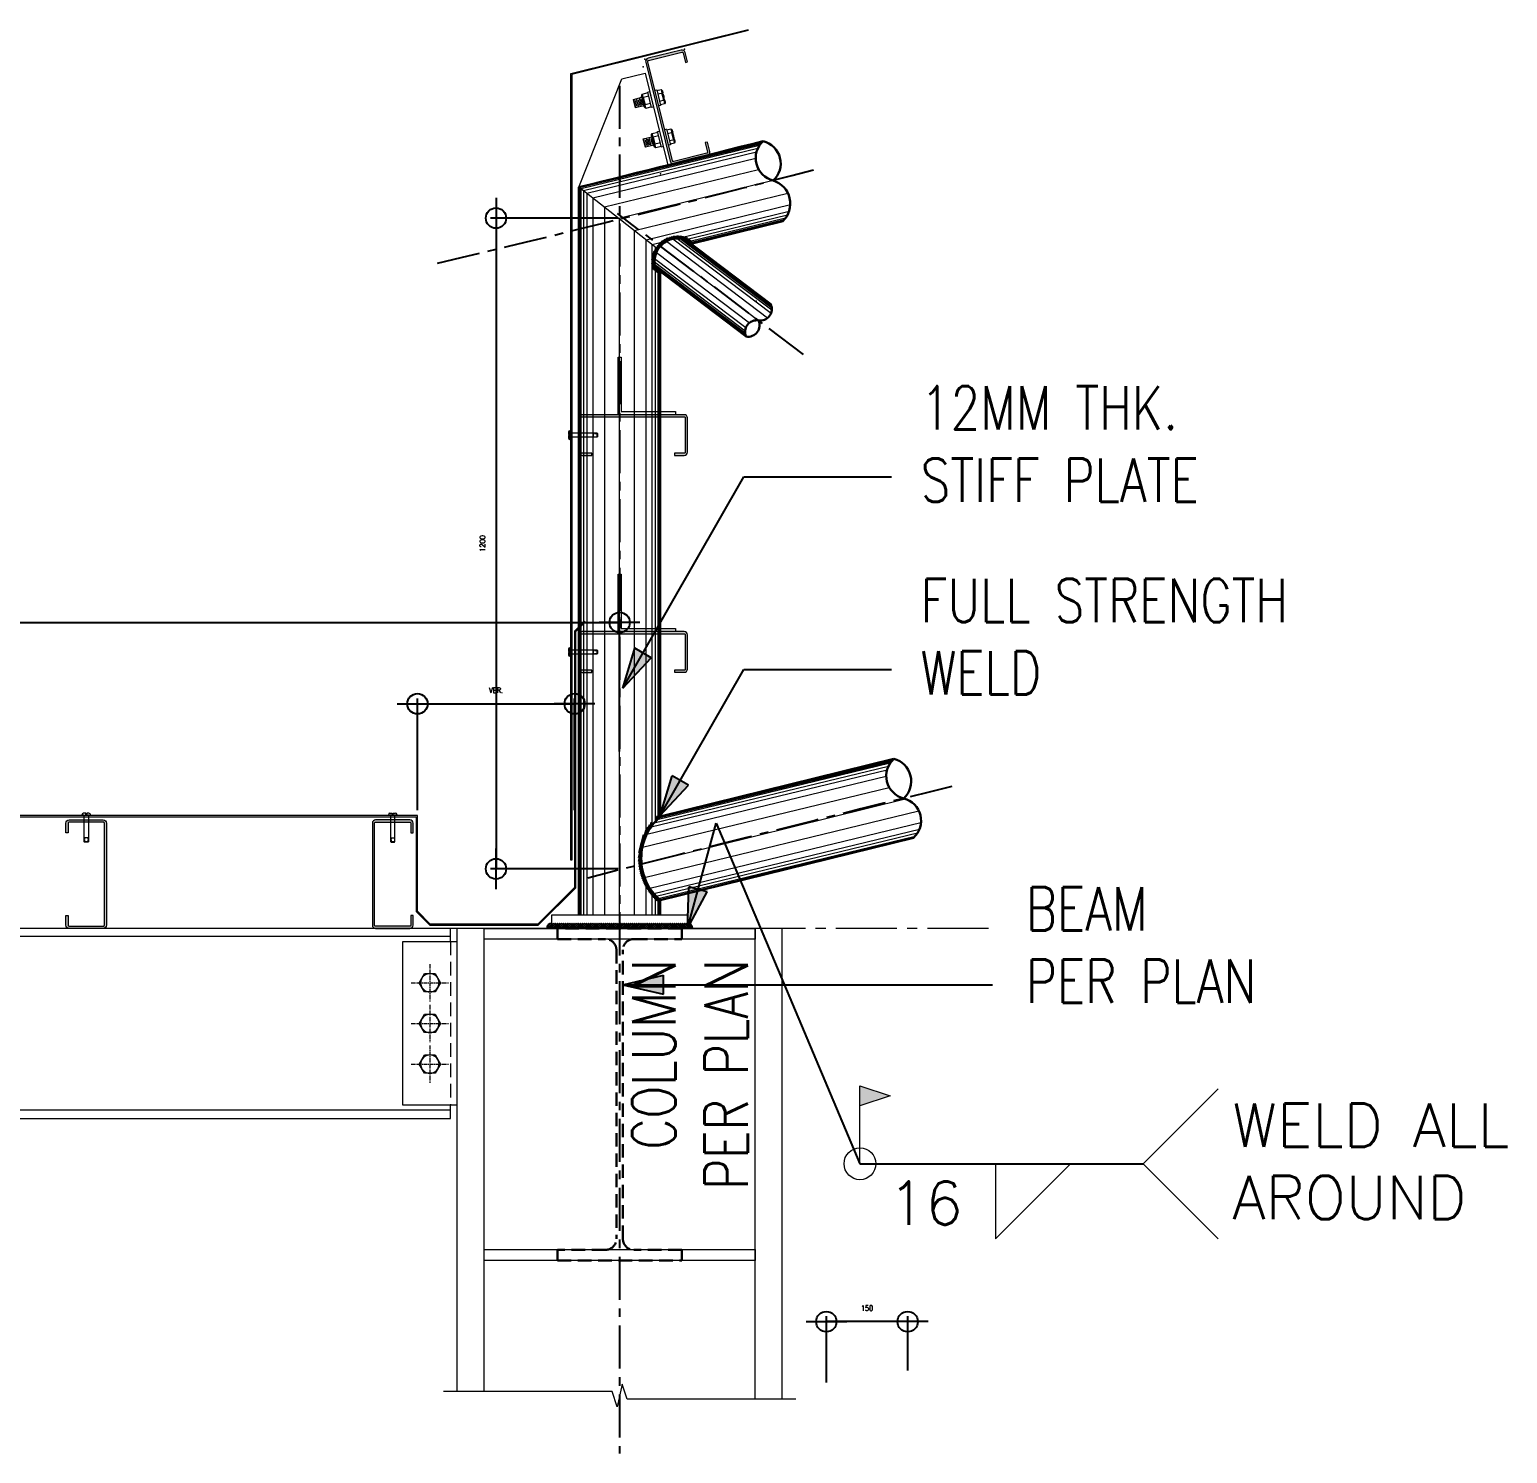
# Model space of a CAD drawing. Header units: millimetres. Extents: x 0 to 437400, y -7936 to 73710.
# Drawn here: x 36017 to 38743, y -4778 to -2152 of the extents above; entities that cross this region are included whole.
import ezdxf

# ---------------------------------------------------------------- set-up
doc = ezdxf.new("R2010")
doc.units = ezdxf.units.MM
doc.header["$LTSCALE"] = 10
doc.header["$MEASUREMENT"] = 0
for name, pattern in [('CENTER', [50.8, 31.75, -6.35, 6.35, -6.35]), ('CENTER2', [1.125, 0.75, -0.125, 0.125, -0.125]), ('HIDDEN', [0.375, 0.25, -0.125])]:
    doc.linetypes.add(name, pattern=pattern)
for name, color, linetype, lineweight in [('.1 - NUMBER 9', 9, 'Continuous', 9), ('BOLT', 33, 'Continuous', 20), ('CEE STEEL PURLINS', 46, 'Continuous', 15), ('GUTTER', 1, 'Continuous', 15), ('HATCH', 8, 'Continuous', 5), ('HATCH 000', 251, 'Continuous', 5), ('OUTLINE', 1, 'HIDDEN', 15), ('S-ANNO-DIMS', 1, 'Continuous', 5), ('S-Anno-Text', 52, 'Continuous', 15), ('S-ANNO-WELD', 1, 'Continuous', 9), ('S-BEAM', 5, 'Continuous', 30), ('S-BEAM-IDEN', 2, 'Continuous', 9), ('S-BRACE', 2, 'Continuous', 9), ('S-DETL-FAST', 40, 'Continuous', 9), ('S-DETL-LN03', 3, 'Continuous', 9), ('S_BOLTS', 252, 'Continuous', 9), ('S_GRID LINES', 252, 'Continuous', 5), ('S_STEEL PLATE', 2, 'Continuous', 15), ('S_STEEL TRUSS', 5, 'Continuous', 30)]:
    doc.layers.add(name, color=color, linetype=linetype, lineweight=lineweight)
doc.layers.add('A-ANNO_DIM', color=1, linetype='Continuous')
doc.layers.add('A-NEW', color=240, linetype='Continuous')
doc.layers.add('GUIDE 001', color=214, linetype='Continuous', lineweight=0, plot=False)
doc.styles.add('1', font='simplex.shx', dxfattribs={"width": 0.8, "height": 20})
doc.styles.add('ROMANS', font='romans.shx', dxfattribs={"width": 0.8, "height": 10})
doc.styles.add('ROMANSX', font='ROMANS.shx', dxfattribs={"height": 0.09375})
doc.dimstyles.new('DDIM 20', dxfattribs={"dimtxt": 70, "dimasz": 0.5, "dimexe": 10, "dimexo": 10, "dimgap": 20, "dimtad": 1, "dimdec": 0, "dimrnd": 1, "dimdsep": 46, "dimtxsty": 'ROMANS', "dimblk1": 'ESCADIM_ARW', "dimblk2": 'ESCADIM_ARW', "dimsah": 1, "dimcen": 5, "dimclrd": 1, "dimclre": 1, "dimclrt": 52, "dimadec": 0, "dimazin": 0, "dimtfac": 1, "dimtdec": 0, "dimtofl": 0, "dimtmove": 0, "dimatfit": 3, "dimldrblk": 'ESCADIM_ARW', "dimfxl": 1, "dimtolj": 1, "dimtzin": 0, "dimarcsym": 0})
doc.dimstyles.new('ESCA_ARW$7', dxfattribs={"dimtxt": 200, "dimasz": 1, "dimexe": 100, "dimexo": 100, "dimgap": 100, "dimtad": 1, "dimdec": 0, "dimrnd": 1, "dimdsep": 46, "dimtxsty": '1', "dimblk1": 'dim_arw', "dimblk2": 'dim_arw', "dimsah": 1, "dimcen": 50, "dimclrd": 1, "dimclre": 256, "dimclrt": 52, "dimadec": 0, "dimazin": 0, "dimtfac": 1, "dimtofl": 0, "dimtmove": 0, "dimatfit": 3, "dimldrblk": 'dim_arw', "dimfxl": 1, "dimtolj": 1, "dimtzin": 0, "dimarcsym": 0})

# ---------------------------------------------------------------- blocks, each defined once
blk = doc.blocks.new('ESCADIM_ARW')
at = {"color": 9}
blk.add_line((75, 0), (-75, 0), dxfattribs=at)
blk.add_circle((0, 0), 37.5, dxfattribs=at)
blk = doc.blocks.new('*D118')
at = {"layer": 'A-ANNO_DIM', "color": 1, "lineweight": -2, "transparency": 16777216}
for p, q in [((37486.6, -4647.3), (37486.6, -4524.9)), ((37636.1, -4534.9), (37487.1, -4534.9)), ((37636.6, -4624.9), (37636.6, -4524.9))]:
    blk.add_line(p, q, dxfattribs=at)
at = {"layer": 'Defpoints', "color": 0, "transparency": 16777216}
for p in [(37486.6, -4534.9), (37486.6, -4657.3), (37636.6, -4634.9)]:
    blk.add_point(p, dxfattribs=at)
at = {"layer": 'A-ANNO_DIM', "color": 1, "lineweight": -2, "transparency": 16777216, "xscale": 0.5, "yscale": 0.5, "zscale": 0.5, "rotation": 180}
blk.add_blockref('ESCADIM_ARW', (37486.6, -4534.9), dxfattribs=at)
at = {"layer": 'A-ANNO_DIM', "color": 1, "lineweight": -2, "transparency": 16777216, "xscale": 0.5, "yscale": 0.5, "zscale": 0.5}
blk.add_blockref('ESCADIM_ARW', (37636.6, -4534.9), dxfattribs=at)
at = {"layer": 'A-ANNO_DIM', "color": 52, "transparency": 16777216, "insert": (37561.6, -4509.9), "char_height": 10, "attachment_point": 5, "style": 'ROMANS'}
blk.add_mtext('\\A1;150', dxfattribs=at)
blk = doc.blocks.new('dim_arw')
h = blk.add_hatch(color=256)
h.paths.add_polyline_path([(-125.6, 29.5), (0, 0), (-125.6, -29.5, -0.115681), (-132.5, 0, -0.115681)])
h.paths.add_polyline_path([(-249, 58.4), (-125.6, 29.5, 0.115681), (-132.5, 0, 0.115681), (-125.6, -29.5), (-249, -58.4)])
for p, q in [((0, 0), (-249, 58.4)), ((-249, 58.4), (-249, -58.4)), ((0, 0), (-249, -58.4))]:
    blk.add_line(p, q)
blk = doc.blocks.new('*U10')
at = {"layer": 'S-ANNO-WELD'}
blk.add_lwpolyline([(0, 0), (0, -0.1622), (0.1622, 0)], dxfattribs=at)
blk = doc.blocks.new('EXT', base_point=(6.5784, 3.6597))
for p, q in [((6.5734, 3.6697), (6.5834, 3.6697)), ((6.5734, 3.6697), (6.5734, 3.6597)), ((6.5834, 3.6697), (6.5734, 3.6697)), ((6.5734, 3.6663), (6.5834, 3.6663)), ((6.5734, 3.663), (6.5834, 3.663)), ((6.575, 3.668), (6.5818, 3.668)), ((6.575, 3.6647), (6.5818, 3.6647)), ((6.5834, 3.6597), (6.5834, 3.6697)), ((6.5734, 3.6597), (6.5834, 3.6597)), ((6.575, 3.6613), (6.5818, 3.6613))]:
    blk.add_line(p, q)
blk = doc.blocks.new('BOLT', base_point=(6.579, 3.6798))
for p, q in [((6.571, 3.6847), (6.571, 3.6798)), ((6.575, 3.6847), (6.571, 3.6847)), ((6.575, 3.6858), (6.573, 3.6858)), ((6.575, 3.6798), (6.575, 3.6858)), ((6.575, 3.6858), (6.583, 3.6858)), ((6.575, 3.6847), (6.583, 3.6847)), ((6.585, 3.6858), (6.583, 3.6858)), ((6.583, 3.6798), (6.583, 3.6858)), ((6.587, 3.6847), (6.583, 3.6847)), ((6.587, 3.6798), (6.587, 3.6847))]:
    blk.add_line(p, q)
for centre, radius, start, end in [((6.573, 3.6833), 0.00241, 33.9696, 146.0304), ((6.579, 3.6777), 0.00805, 60.2058, 119.7942), ((6.585, 3.6833), 0.00241, 33.9696, 146.0304)]:
    blk.add_arc(centre, radius, start, end)
blk = doc.blocks.new('NUT20')
for p, q in [((0.0185, 0.0045), (-0.0185, 0.0045)), ((-0.0185, 0.0045), (-0.0185, 0)), ((-0.0185, 0), (0.0185, 0)), ((0.0185, 0), (0.0185, 0.0045))]:
    blk.add_line(p, q)
for name, p, xscale, yscale, zscale in [('EXT', (0, 0.0205), 2, 2, 2), ('BOLT', (0, 0.0045), 2.125, 2.666666666666667, 2.125)]:
    blk.add_blockref(name, p, dxfattribs=dict(xscale=xscale, yscale=yscale, zscale=zscale))
blk = doc.blocks.new('*D119')
at = {"layer": 'A-ANNO_DIM', "color": 1, "lineweight": -2, "transparency": 16777216}
for p, q in [((37102.6, -2500.1), (36867.4, -2500.1)), ((36877.4, -2500.6), (36877.4, -3699.6)), ((37102.6, -3700.1), (36867.4, -3700.1))]:
    blk.add_line(p, q, dxfattribs=at)
at = {"layer": 'Defpoints', "color": 0, "transparency": 16777216}
for p in [(37112.6, -2500.1), (36877.4, -3700.1), (37112.6, -3700.1)]:
    blk.add_point(p, dxfattribs=at)
at = {"layer": 'A-ANNO_DIM', "color": 1, "lineweight": -2, "transparency": 16777216, "xscale": 0.5, "yscale": 0.5, "zscale": 0.5}
for p, rotation in [((36877.4, -2500.1), 90), ((36877.4, -3700.1), 270)]:
    blk.add_blockref('ESCADIM_ARW', p, dxfattribs=dict(at, rotation=rotation))
at = {"layer": 'A-ANNO_DIM', "color": 52, "transparency": 16777216, "insert": (36852.4, -3100.1), "char_height": 10, "attachment_point": 5, "rotation": 90, "style": 'ROMANS'}
blk.add_mtext('\\A1;1200', dxfattribs=at)
blk = doc.blocks.new('HBOLTP')
at = {"color": 0, "linetype": 'ByBlock'}
blk.add_lwpolyline([(-0.25, 0.433), (-0.5, 0), (-0.25, -0.433), (0.25, -0.433), (0.5, 0), (0.25, 0.433)], close=True, dxfattribs=at)
blk.add_circle((0, 0), 0.433, dxfattribs=at)
blk = doc.blocks.new('*D120')
at = {"layer": 'A-ANNO_DIM', "color": 1, "lineweight": -2, "transparency": 16777216}
for p, q in [((36732.4, -3591.8), (36732.4, -3385.7)), ((36732.9, -3395.7), (37021.9, -3395.7)), ((37022.4, -3591.8), (37022.4, -3385.7))]:
    blk.add_line(p, q, dxfattribs=at)
at = {"layer": 'Defpoints', "color": 0, "transparency": 16777216}
for p in [(37022.4, -3395.7), (36732.4, -3601.8), (37022.4, -3601.8)]:
    blk.add_point(p, dxfattribs=at)
at = {"layer": 'A-ANNO_DIM', "color": 1, "lineweight": -2, "transparency": 16777216, "xscale": 0.5, "yscale": 0.5, "zscale": 0.5, "rotation": 180}
blk.add_blockref('ESCADIM_ARW', (36732.4, -3395.7), dxfattribs=at)
at = {"layer": 'A-ANNO_DIM', "color": 1, "lineweight": -2, "transparency": 16777216, "xscale": 0.5, "yscale": 0.5, "zscale": 0.5}
blk.add_blockref('ESCADIM_ARW', (37022.4, -3395.7), dxfattribs=at)
at = {"layer": 'A-ANNO_DIM', "color": 52, "transparency": 16777216, "insert": (36877.4, -3370.7), "char_height": 10, "attachment_point": 5, "style": 'ROMANS'}
blk.add_mtext('\\A1;VER.', dxfattribs=at)
blk = doc.blocks.new('*D121')
at = {"layer": 'A-ANNO_DIM', "color": 1, "lineweight": -2, "transparency": 16777216}
for p, q in [((33505.4, -3491.4), (33505.4, -3235.7)), ((37105.4, -3483.4), (37105.4, -3235.7)), ((33505.9, -3245.7), (37104.9, -3245.7))]:
    blk.add_line(p, q, dxfattribs=at)
at = {"layer": 'Defpoints', "color": 0, "transparency": 16777216}
for p in [(37105.4, -3245.7), (33505.4, -3501.4), (37105.4, -3493.4)]:
    blk.add_point(p, dxfattribs=at)
at = {"layer": 'A-ANNO_DIM', "color": 1, "lineweight": -2, "transparency": 16777216, "xscale": 0.5, "yscale": 0.5, "zscale": 0.5, "rotation": 180}
blk.add_blockref('ESCADIM_ARW', (33505.4, -3245.7), dxfattribs=at)
at = {"layer": 'A-ANNO_DIM', "color": 1, "lineweight": -2, "transparency": 16777216, "xscale": 0.5, "yscale": 0.5, "zscale": 0.5}
blk.add_blockref('ESCADIM_ARW', (37105.4, -3245.7), dxfattribs=at)
at = {"layer": 'A-ANNO_DIM', "color": 52, "transparency": 16777216, "insert": (35305.4, -3220.7), "char_height": 10, "attachment_point": 5, "style": 'ROMANS'}
blk.add_mtext('\\A1;3600', dxfattribs=at)

msp = doc.modelspace()

# ---------------------------------------------------------------- hatches: boundary and pattern name
at = {"layer": 'HATCH'}
h = msp.add_hatch(dxfattribs=at)
h.set_pattern_fill('ANSI37', color=256, scale=15, angle=30, style=0)
h.set_pattern_definition([(75, (26743.0086, -4755.6506), (-1.81111092, 0.4852857), []), (165, (26743.0086, -4755.6506), (-0.4852857, -1.81111092), [])])
h.paths.add_polyline_path([(37243.14865, -2545.74857), (37242.80812, -2545.49047), (37236.5388, -2547.01262), (37236.88339, -2547.2738)])
h.paths.add_polyline_path([(37242.80812, -2545.49047), (37241.15645, -2544.23862), (37234.88707, -2545.76072), (37236.5388, -2547.01262)])
h.paths.add_polyline_path([(37241.15645, -2544.23862), (37238.76775, -2542.42814), (37232.49828, -2543.95017), (37234.88707, -2545.76072)])
h.paths.add_polyline_path([(37233.94255, -2538.77095), (37227.67292, -2540.29286), (37232.49828, -2543.95017), (37238.76775, -2542.42814)])
h.paths.add_polyline_path([(37229.73828, -2535.58438, 0.0183085982), (37226.39574, -2534.45684), (37213.93515, -2537.48066, -0.0792988445), (37227.30914, -2540.01714), (37227.67292, -2540.29286), (37233.94255, -2538.77095)])
h.paths.add_polyline_path([(37226.39574, -2534.45684, 0.2696646654), (37179.31077, -2545.88299), (37191.77136, -2542.85917, -0.1344174796), (37213.93515, -2537.48066)])
h.paths.add_polyline_path([(37191.77136, -2542.85917), (37179.31077, -2545.88299, 0.0200288053), (37176.63598, -2548.6643), (37180.63406, -2551.69459, -0.0828646386)])
h.paths.add_polyline_path([(37180.63406, -2551.69459), (37176.63598, -2548.6643, 0.0384014952), (37172.16885, -2554.55202), (37176.11973, -2557.65638, -0.0433727957)])
h.paths.add_polyline_path([(37172.16885, -2554.55202, 0.0059489985), (37171.55942, -2555.52321), (37171.55942, -2567.44252, -0.062748065), (37176.11973, -2557.65638)])
h.paths.add_polyline_path([(37171.55942, -2555.52321, 0.0836053827), (37165.599, -2570.37388), (37165.599, -2590.92019, 0.0179979492), (37166.45978, -2594.27944), (37171.55942, -2598.14464), (37171.55942, -2591.87075), (37170.83033, -2591.31815, -0.1410329061), (37171.55942, -2567.44252)])
h.paths.add_polyline_path([(37165.599, -2570.37388, 0.1078414908), (37165.599, -2590.92019)])
h.paths.add_polyline_path([(37176.24888, -2595.42505), (37171.55942, -2591.87075), (37171.55942, -2598.14464), (37176.24888, -2601.69894)])
h.paths.add_polyline_path([(37178.57061, -2597.18477), (37176.24888, -2595.42505), (37176.24888, -2601.69894), (37178.57061, -2603.45866)])
h.paths.add_polyline_path([(37180.17602, -2598.40158), (37178.57061, -2597.18477), (37178.57061, -2603.45866), (37180.17602, -2604.67546)])
h.paths.add_polyline_path([(37180.40458, -2598.57481), (37180.17602, -2598.40158), (37180.17602, -2604.67546), (37180.40458, -2604.8487)])
h = msp.add_hatch(dxfattribs=at)
h.set_pattern_fill('ANSI37', color=256, scale=15, angle=30, style=0)
h.set_pattern_definition([(75, (-7078.5954, -8277.911), (-1.811110924, 0.48528571), []), (165, (-7078.5954, -8277.911), (-0.48528571, -1.811110924), [])])
h.paths.add_polyline_path([(37180.40458, -3598.37988), (37180.17602, -3598.43629), (37180.17602, -3603.7298, -0.0007406366), (37180.40458, -3603.52991)])
h.paths.add_polyline_path([(37180.17602, -3598.43629), (37178.57061, -3598.83252), (37178.57061, -3605.1682, -0.0052579036), (37180.17602, -3603.7298)])
h.paths.add_polyline_path([(37178.57061, -3598.83252), (37178.04588, -3598.96202, 0.0055436959), (37176.24888, -3600.52797), (37176.24888, -3607.36024, -0.0077888686), (37178.57061, -3605.1682)])
h.paths.add_polyline_path([(37176.24888, -3600.52797, 0.0150205437), (37171.55942, -3604.96661), (37171.55942, -3612.23992, -0.0165122476), (37176.24888, -3607.36024)])
h.paths.add_polyline_path([(37165.599, -3619.5117), (37165.599, -3611.47105, 0.0452103452), (37154.47967, -3627.36772), (37154.47967, -3638.31887, -0.0534443022)])
h.paths.add_polyline_path([(37154.47967, -3638.31887), (37154.47967, -3627.36772, 0.1593971242), (37140.94688, -3692.82169, -0.0000202828), (37145.83984, -3691.57015, -0.1339491557)])
h.paths.add_polyline_path([(37145.83984, -3691.57015, 0.0000202828), (37140.94688, -3692.82169, 0.1022946387), (37154.47967, -3734.19306), (37154.47967, -3723.24191, -0.0805962586)])
h.paths.add_polyline_path([(37154.47967, -3723.24191), (37154.47967, -3734.19306, 0.0452103452), (37165.599, -3750.08973), (37165.599, -3742.04908, -0.0534443022)])
h.paths.add_polyline_path([(37165.599, -3742.04908), (37165.599, -3750.08973, 0.0205270776), (37171.55942, -3756.59417), (37171.55942, -3749.32086, -0.022946302)])
h.paths.add_polyline_path([(37176.24888, -3754.20054, -0.0165122476), (37171.55942, -3749.32086), (37171.55942, -3756.59417, 0.0150205437), (37176.24888, -3761.03281)])
h.paths.add_polyline_path([(37178.57061, -3756.39258, -0.0077888686), (37176.24888, -3754.20054), (37176.24888, -3761.03281, 0.0071427517), (37178.57061, -3763.04299)])
h.paths.add_polyline_path([(37180.17602, -3757.83098, -0.0052579036), (37178.57061, -3756.39258), (37178.57061, -3763.04299, 0.0016536377), (37179.11625, -3763.49887), (37180.17602, -3763.23731)])
h.paths.add_polyline_path([(37180.40458, -3758.03087, -0.0007406366), (37180.17602, -3757.83098), (37180.17602, -3763.23731), (37180.40458, -3763.1809)])
h = msp.add_hatch(dxfattribs=at)
h.set_pattern_fill('ANSI37', color=256, scale=20, style=0)
h.set_pattern_definition([(45, (-7084.5954, -8277.911), (-1.76776695, 1.76776695), []), (135, (-7084.5954, -8277.911), (-1.76776695, -1.76776695), [])])
h.paths.add_polyline_path([(37230.40458, -3799.911), (37105.40458, -3799.911), (37105.40458, -3809.911), (37230.40458, -3809.911)])
h.paths.add_polyline_path([(37230.40458, -3799.911), (37230.40458, -3809.911), (37240.40458, -3809.911, 0.4142135624)])
edge = h.paths.add_edge_path()
edge.add_arc((36980.40458, -3809.911), 10, 90, 180)
edge.add_line((36970.40458, -3809.911), (37105.40458, -3809.911))
edge.add_line((37105.40458, -3809.911), (37105.40458, -3799.911))
edge.add_line((37105.40458, -3799.911), (36980.40458, -3799.911))
at = {"layer": 'HATCH 000'}
h = msp.add_hatch(color=33, dxfattribs=at)
edge = h.paths.add_edge_path()
edge.add_line((37230.61074, -2212.16765), (37226.2775, -2194.69841))
edge.add_arc((37220.45004, -2196.14391), 6.00407, 13.93100725, 103.93100725)
edge.add_line((37219.00454, -2190.31645), (37157.86065, -2205.47889))
edge.add_arc((37159.30615, -2211.30635), 6.00407, 103.93100725, 193.93100725)
edge.add_line((37153.47868, -2212.75185), (37198.77098, -2395.34575))
edge.add_arc((37204.59845, -2393.90025), 6.00407, 193.93100725, 283.93100725)
edge.add_line((37206.04395, -2399.72771), (37267.21219, -2384.55922))
edge.add_arc((37265.76669, -2378.73176), 6.00407, 283.93100725, 373.93100725)
edge.add_line((37271.59416, -2377.28626), (37267.26092, -2359.81702))
edge.add_line((37267.26092, -2359.81702), (37263.37595, -2360.78069))
edge.add_line((37263.37595, -2360.78069), (37267.70918, -2378.24992))
edge.add_arc((37265.76669, -2378.73176), 2.00136, -76.06899275, 13.93100725, ccw=False)
edge.add_line((37266.24853, -2380.67424), (37205.08028, -2395.84273))
edge.add_arc((37204.59845, -2393.90025), 2.00136, 193.93100725, 283.93100725, ccw=False)
edge.add_line((37202.65596, -2394.38208), (37157.36366, -2211.78819))
edge.add_arc((37159.30615, -2211.30635), 2.00136, 103.93100725, 193.93100725, ccw=False)
edge.add_line((37158.82431, -2209.36387), (37219.96821, -2194.20142))
edge.add_arc((37220.45004, -2196.14391), 2.00136, 13.93100725, 103.93100725, ccw=False)
edge.add_line((37222.39253, -2195.66208), (37226.72576, -2213.13132))
edge.add_line((37226.72576, -2213.13132), (37230.61074, -2212.16765))
h = msp.add_hatch(color=33, dxfattribs=at)
edge = h.paths.add_edge_path()
edge.add_line((37206.5378, -2937.61619), (37224.53645, -2937.61501))
edge.add_arc((37224.53605, -2931.61094), 6.00407, 270.00375474, 360.00375474)
edge.add_line((37230.54012, -2931.61055), (37230.54013, -2868.61471))
edge.add_arc((37224.53606, -2868.61511), 6.00407, 0.00375474, 90.00375473)
edge.add_line((37224.53567, -2862.61104), (37036.40826, -2862.62337))
edge.add_arc((37036.40865, -2868.62744), 6.00407, 90.00375474, 180.00375474)
edge.add_line((37030.40458, -2868.62783), (37030.40458, -2931.64876))
edge.add_arc((37036.40865, -2931.64836), 6.00407, 180.00375474, 270.00375473)
edge.add_line((37036.40904, -2937.65243), (37054.40769, -2937.65125))
edge.add_line((37054.40769, -2937.65125), (37054.40743, -2933.64854))
edge.add_line((37054.40743, -2933.64854), (37036.40878, -2933.64972))
edge.add_arc((37036.40865, -2931.64836), 2.00136, 180.00375474, 270.00375474, ccw=False)
edge.add_line((37034.4073, -2931.64849), (37034.4073, -2868.62757))
edge.add_arc((37036.40865, -2868.62744), 2.00136, 90.00375474, 180.00375474, ccw=False)
edge.add_line((37036.40852, -2866.62608), (37224.53593, -2866.61375))
edge.add_arc((37224.53606, -2868.61511), 2.00136, 0.00375474, 90.00375474, ccw=False)
edge.add_line((37226.53741, -2868.61498), (37226.53741, -2931.61081))
edge.add_arc((37224.53605, -2931.61094), 2.00136, -89.99624526, 0.00375474, ccw=False)
edge.add_line((37224.53618, -2933.6123), (37206.53754, -2933.61348))
edge.add_line((37206.53754, -2933.61348), (37206.5378, -2937.61619))
h = msp.add_hatch(color=33, dxfattribs=at)
edge = h.paths.add_edge_path()
edge.add_line((37206.5378, -3337.61619), (37224.53645, -3337.61501))
edge.add_arc((37224.53605, -3331.61094), 6.00407, 270.00375474, 360.00375474)
edge.add_line((37230.54012, -3331.61055), (37230.54013, -3268.61471))
edge.add_arc((37224.53606, -3268.61511), 6.00407, 0.00375474, 90.00375473)
edge.add_line((37224.53567, -3262.61104), (37036.40826, -3262.62337))
edge.add_arc((37036.40865, -3268.62744), 6.00407, 90.00375474, 180.00375474)
edge.add_line((37030.40458, -3268.62783), (37030.40458, -3331.64876))
edge.add_arc((37036.40865, -3331.64836), 6.00407, 180.00375474, 270.00375473)
edge.add_line((37036.40904, -3337.65243), (37054.40769, -3337.65125))
edge.add_line((37054.40769, -3337.65125), (37054.40743, -3333.64854))
edge.add_line((37054.40743, -3333.64854), (37036.40878, -3333.64972))
edge.add_arc((37036.40865, -3331.64836), 2.00136, 180.00375474, 270.00375474, ccw=False)
edge.add_line((37034.4073, -3331.64849), (37034.4073, -3268.62757))
edge.add_arc((37036.40865, -3268.62744), 2.00136, 90.00375474, 180.00375474, ccw=False)
edge.add_line((37036.40852, -3266.62608), (37224.53593, -3266.61375))
edge.add_arc((37224.53606, -3268.61511), 2.00136, 0.00375474, 90.00375474, ccw=False)
edge.add_line((37226.53741, -3268.61498), (37226.53741, -3331.61081))
edge.add_arc((37224.53605, -3331.61094), 2.00136, -89.99624526, 0.00375474, ccw=False)
edge.add_line((37224.53618, -3333.6123), (37206.53754, -3333.61348))
edge.add_line((37206.53754, -3333.61348), (37206.5378, -3337.61619))
h = msp.add_hatch(color=33, dxfattribs=at)
edge = h.paths.add_edge_path()
edge.add_line((36084.12006, -3633.77778), (36084.12124, -3615.77913))
edge.add_arc((36090.12531, -3615.77953), 6.00407, 89.99624526, 179.99624526, ccw=False)
edge.add_line((36090.1257, -3609.77546), (36153.12153, -3609.77546))
edge.add_arc((36153.12114, -3615.77952), 6.00407, -0.00375473, 89.99624526, ccw=False)
edge.add_line((36159.12521, -3615.77992), (36159.11288, -3803.90732))
edge.add_arc((36153.10881, -3803.90693), 6.00407, 269.99624526, 359.99624526, ccw=False)
edge.add_line((36153.10842, -3809.911), (36090.08749, -3809.911))
edge.add_arc((36090.08788, -3803.90693), 6.00407, 179.99624527, 269.99624526, ccw=False)
edge.add_line((36084.08382, -3803.90654), (36084.085, -3785.90789))
edge.add_line((36084.085, -3785.90789), (36088.08771, -3785.90815))
edge.add_line((36088.08771, -3785.90815), (36088.08653, -3803.9068))
edge.add_arc((36090.08788, -3803.90693), 2.00136, 179.99624526, 269.99624526)
edge.add_line((36090.08775, -3805.90829), (36153.10868, -3805.90829))
edge.add_arc((36153.10881, -3803.90693), 2.00136, 269.99624526, 359.99624526)
edge.add_line((36155.11017, -3803.90706), (36155.12249, -3615.77965))
edge.add_arc((36153.12114, -3615.77952), 2.00136, 359.99624526, 449.99624526)
edge.add_line((36153.12127, -3613.77817), (36090.12544, -3613.77817))
edge.add_arc((36090.12531, -3615.77953), 2.00136, 89.99624526, 179.99624526)
edge.add_line((36088.12395, -3615.7794), (36088.12277, -3633.77804))
edge.add_line((36088.12277, -3633.77804), (36084.12006, -3633.77778))
h = msp.add_hatch(color=33, dxfattribs=at)
edge = h.paths.add_edge_path()
edge.add_line((36724.40458, -3633.77778), (36724.40341, -3615.77913))
edge.add_arc((36718.39934, -3615.77953), 6.00407, 0.00375474, 90.00375474)
edge.add_line((36718.39895, -3609.77546), (36655.40311, -3609.77546))
edge.add_arc((36655.40351, -3615.77952), 6.00407, 90.00375474, 180.00375473)
edge.add_line((36649.39944, -3615.77992), (36649.41177, -3803.90732))
edge.add_arc((36655.41583, -3803.90693), 6.00407, 180.00375474, 270.00375474)
edge.add_line((36655.41623, -3809.911), (36718.43715, -3809.911))
edge.add_arc((36718.43676, -3803.90693), 6.00407, 270.00375474, 360.00375473)
edge.add_line((36724.44083, -3803.90654), (36724.43965, -3785.90789))
edge.add_line((36724.43965, -3785.90789), (36720.43694, -3785.90815))
edge.add_line((36720.43694, -3785.90815), (36720.43812, -3803.9068))
edge.add_arc((36718.43676, -3803.90693), 2.00136, -89.99624526, 0.00375474, ccw=False)
edge.add_line((36718.43689, -3805.90829), (36655.41597, -3805.90829))
edge.add_arc((36655.41583, -3803.90693), 2.00136, 180.00375474, 270.00375474, ccw=False)
edge.add_line((36653.41448, -3803.90706), (36653.40215, -3615.77965))
edge.add_arc((36655.40351, -3615.77952), 2.00136, 90.00375474, 180.00375474, ccw=False)
edge.add_line((36655.40337, -3613.77817), (36718.39921, -3613.77817))
edge.add_arc((36718.39934, -3615.77953), 2.00136, 0.00375474, 90.00375474, ccw=False)
edge.add_line((36720.40069, -3615.7794), (36720.40187, -3633.77804))
edge.add_line((36720.40187, -3633.77804), (36724.40458, -3633.77778))

# ---------------------------------------------------------------- linework, layer by layer
at = {"layer": '.1 - NUMBER 9', "color": 1}
msp.add_lwpolyline([(37430.40458, -4677.85905), (37119.30164, -4677.85905), (37110.14562, -4650.06494), (37100.66355, -4691.75611), (37091.50753, -4663.96199), (36780.40458, -4663.96199)], dxfattribs=at)
at = {"layer": 'A-NEW', "color": 253, "linetype": 'CENTER', "ltscale": 0.25}
msp.add_line((37105.40458, -2256.11253), (37105.40458, -4777.85905), dxfattribs=at)
msp.add_lwpolyline([(37444.66097, -2751.80991), (37101.35623, -2491.60713)], dxfattribs=at)
for centre, radius, start, end in [((29254.30229, 29175.26468), 32635.62755, 283.313513461, 284.573827165), ((52569.46765, -64001.34402), 62250.75999, 103.8022411527, 104.4395250789)]:
    msp.add_arc(centre, radius, start, end, dxfattribs=at)
at = {"layer": 'BOLT', "color": 253}
for p, q in [((37010.89037, -2895.04213), (37010.89037, -2899.29013)), ((37010.89037, -2899.29013), (37013.46637, -2899.29013)), ((37013.46637, -2900.98645), (37010.89037, -2900.98645)), ((37010.89037, -2900.98645), (37010.89037, -2905.23445)), ((37013.46637, -2899.29013), (37013.46637, -2900.98645)), ((37014.37837, -2892.24229), (37013.69037, -2892.24229)), ((37014.37837, -2908.03429), (37013.69037, -2908.03429)), ((37014.37837, -2908.03429), (37014.37837, -2892.24229)), ((37015.13037, -2896.13829), (37063.37837, -2896.13829)), ((37063.37837, -2904.13829), (37015.13037, -2904.13829)), ((37056.37837, -2896.13829), (37056.37837, -2904.13829)), ((37063.37837, -2896.13829), (37064.37837, -2897.13829)), ((37063.37837, -2896.13829), (37063.37837, -2904.13829)), ((37064.37837, -2903.13829), (37063.37837, -2904.13829)), ((37064.37837, -2897.13829), (37064.37837, -2903.13829)), ((37010.91658, -3295.04213), (37010.91658, -3299.29013)), ((37014.40458, -3292.24229), (37013.71658, -3292.24229)), ((37014.40458, -3308.03429), (37014.40458, -3292.24229)), ((37015.15658, -3296.13829), (37063.40458, -3296.13829)), ((37056.40458, -3296.13829), (37056.40458, -3304.13829)), ((37063.40458, -3296.13829), (37064.40458, -3297.13829)), ((37063.40458, -3296.13829), (37063.40458, -3304.13829)), ((37064.40458, -3297.13829), (37064.40458, -3303.13829)), ((37010.91658, -3299.29013), (37013.49258, -3299.29013)), ((37013.49258, -3300.98645), (37010.91658, -3300.98645)), ((37010.91658, -3300.98645), (37010.91658, -3305.23445)), ((37013.49258, -3299.29013), (37013.49258, -3300.98645)), ((37014.40458, -3308.03429), (37013.71658, -3308.03429)), ((37063.40458, -3304.13829), (37015.15658, -3304.13829)), ((37064.40458, -3303.13829), (37063.40458, -3304.13829)), ((36120.78485, -3597.44246), (36116.53685, -3597.44246)), ((36120.78485, -3600.01846), (36120.78485, -3597.44246)), ((36122.48117, -3597.44246), (36122.48117, -3600.01846)), ((36126.72917, -3597.44246), (36122.48117, -3597.44246)), ((36681.79547, -3597.28746), (36686.04347, -3597.28746)), ((36686.04347, -3597.28746), (36686.04347, -3599.86346)), ((36687.73979, -3599.86346), (36687.73979, -3597.28746)), ((36687.73979, -3597.28746), (36691.98779, -3597.28746)), ((36113.73701, -3600.93046), (36113.73701, -3600.24246)), ((36113.73701, -3600.93046), (36129.52901, -3600.93046)), ((36117.63301, -3649.93046), (36117.63301, -3601.68246)), ((36122.48117, -3600.01846), (36120.78485, -3600.01846)), ((36125.63301, -3601.68246), (36125.63301, -3649.93046)), ((36129.52901, -3600.93046), (36129.52901, -3600.24246)), ((36678.99563, -3600.77546), (36678.99563, -3600.08746)), ((36694.78763, -3600.77546), (36678.99563, -3600.77546)), ((36682.89163, -3601.52746), (36682.89163, -3649.77546)), ((36686.04347, -3599.86346), (36687.73979, -3599.86346)), ((36690.89163, -3649.77546), (36690.89163, -3601.52746)), ((36694.78763, -3600.77546), (36694.78763, -3600.08746)), ((36125.63301, -3642.93046), (36117.63301, -3642.93046)), ((36125.63301, -3649.93046), (36117.63301, -3649.93046)), ((36118.63301, -3650.93046), (36117.63301, -3649.93046)), ((36124.63301, -3650.93046), (36118.63301, -3650.93046)), ((36125.63301, -3649.93046), (36124.63301, -3650.93046)), ((36682.89163, -3642.77546), (36690.89163, -3642.77546)), ((36682.89163, -3649.77546), (36683.89163, -3650.77546)), ((36682.89163, -3649.77546), (36690.89163, -3649.77546)), ((36683.89163, -3650.77546), (36689.89163, -3650.77546)), ((36689.89163, -3650.77546), (36690.89163, -3649.77546))]:
    msp.add_line(p, q, dxfattribs=at)
at = {"layer": 'BOLT', "color": 253, "linetype": 'HIDDEN'}
for p, q in [((37056.37837, -2897.13829), (37063.37837, -2897.13829)), ((37056.37837, -2903.13829), (37063.37837, -2903.13829)), ((37056.40458, -3297.13829), (37063.40458, -3297.13829)), ((37056.40458, -3303.13829), (37063.40458, -3303.13829)), ((36118.63301, -3642.93046), (36118.63301, -3649.93046)), ((36124.63301, -3642.93046), (36124.63301, -3649.93046)), ((36683.89163, -3642.77546), (36683.89163, -3649.77546)), ((36689.89163, -3642.77546), (36689.89163, -3649.77546))]:
    msp.add_line(p, q, dxfattribs=at)
at = {"layer": 'BOLT', "color": 253}
for centre, radius, start, end in [((37013.69277, -2905.23189), 2.8024, 180.0527, 269.951), ((37013.69277, -2895.04469), 2.80237, 90.04836, 179.947), ((37015.14461, -2904.89413), 0.76632, 99.48614, 179.7091), ((37015.14461, -2895.38245), 0.7663, 180.2898, 260.5137), ((37013.71898, -3295.04469), 2.80237, 90.04836, 179.947), ((37015.17082, -3295.38245), 0.7663, 180.2898, 260.5137), ((37013.71898, -3305.23189), 2.8024, 180.0527, 269.951), ((37015.17082, -3304.89413), 0.76632, 99.48614, 179.7091), ((36116.53941, -3600.24486), 2.8024, 90.0527, 179.951), ((36126.72661, -3600.24486), 2.80237, 0.04836, 89.947), ((36681.79803, -3600.08986), 2.80237, 90.053, 179.95164), ((36691.98523, -3600.08986), 2.8024, 0.049, 89.9473), ((36116.87717, -3601.6967), 0.76632, 9.48614, 89.7091), ((36126.38885, -3601.6967), 0.7663, 90.2898, 170.5137), ((36682.13579, -3601.5417), 0.7663, 9.4863, 89.7102), ((36691.64747, -3601.5417), 0.76632, 90.2909, 170.51386)]:
    msp.add_arc(centre, radius, start, end, dxfattribs=at)
at = {"layer": 'CEE STEEL PURLINS'}
for points in [[(37230.61074, -2212.16765), (37226.2775, -2194.69841, 0.4142135624), (37219.00454, -2190.31645), (37157.86065, -2205.47889, 0.4142135624), (37153.47868, -2212.75185), (37198.77098, -2395.34575, 0.4142135624), (37206.04395, -2399.72771), (37267.21219, -2384.55922, 0.4142135624), (37271.59416, -2377.28626), (37267.26092, -2359.81702), (37263.37595, -2360.78069), (37267.70918, -2378.24992, -0.4142135624), (37266.24853, -2380.67424), (37205.08028, -2395.84273, -0.4142135624), (37202.65596, -2394.38208), (37157.36366, -2211.78819, -0.4142135624), (37158.82431, -2209.36387), (37219.96821, -2194.20142, -0.4142135624), (37222.39253, -2195.66208), (37226.72576, -2213.13132), (37230.61074, -2212.16765)], [(37206.5378, -2937.61619), (37224.53645, -2937.61501, 0.4142135624), (37230.54012, -2931.61055), (37230.54013, -2868.61471, 0.4142135624), (37224.53567, -2862.61104), (37036.40826, -2862.62337, 0.4142135624), (37030.40458, -2868.62783), (37030.40458, -2931.64876, 0.4142135624), (37036.40904, -2937.65243), (37054.40769, -2937.65125), (37054.40743, -2933.64854), (37036.40878, -2933.64972, -0.4142135624), (37034.4073, -2931.64849), (37034.4073, -2868.62757, -0.4142135624), (37036.40852, -2866.62608), (37224.53593, -2866.61375, -0.4142135624), (37226.53741, -2868.61498), (37226.53741, -2931.61081, -0.4142135624), (37224.53618, -2933.6123), (37206.53754, -2933.61348), (37206.5378, -2937.61619)], [(37206.5378, -3337.61619), (37224.53645, -3337.61501, 0.4142135624), (37230.54012, -3331.61055), (37230.54013, -3268.61471, 0.4142135624), (37224.53567, -3262.61104), (37036.40826, -3262.62337, 0.4142135624), (37030.40458, -3268.62783), (37030.40458, -3331.64876, 0.4142135624), (37036.40904, -3337.65243), (37054.40769, -3337.65125), (37054.40743, -3333.64854), (37036.40878, -3333.64972, -0.4142135624), (37034.4073, -3331.64849), (37034.4073, -3268.62757, -0.4142135624), (37036.40852, -3266.62608), (37224.53593, -3266.61375, -0.4142135624), (37226.53741, -3268.61498), (37226.53741, -3331.61081, -0.4142135624), (37224.53618, -3333.6123), (37206.53754, -3333.61348), (37206.5378, -3337.61619)], [(36084.12006, -3633.77778), (36084.12124, -3615.77913, -0.4142135624), (36090.1257, -3609.77546), (36153.12153, -3609.77546, -0.4142135624), (36159.12521, -3615.77992), (36159.11288, -3803.90732, -0.4142135624), (36153.10842, -3809.911), (36090.08749, -3809.911, -0.4142135624), (36084.08382, -3803.90654), (36084.085, -3785.90789), (36088.08771, -3785.90815), (36088.08653, -3803.9068, 0.4142135624), (36090.08775, -3805.90829), (36153.10868, -3805.90829, 0.4142135624), (36155.11017, -3803.90706), (36155.12249, -3615.77965, 0.4142135624), (36153.12127, -3613.77817), (36090.12544, -3613.77817, 0.4142135624), (36088.12395, -3615.7794), (36088.12277, -3633.77804), (36084.12006, -3633.77778)], [(36724.40458, -3633.77778), (36724.40341, -3615.77913, 0.4142135624), (36718.39895, -3609.77546), (36655.40311, -3609.77546, 0.4142135624), (36649.39944, -3615.77992), (36649.41177, -3803.90732, 0.4142135624), (36655.41623, -3809.911), (36718.43715, -3809.911, 0.4142135624), (36724.44083, -3803.90654), (36724.43965, -3785.90789), (36720.43694, -3785.90815), (36720.43812, -3803.9068, -0.4142135624), (36718.43689, -3805.90829), (36655.41597, -3805.90829, -0.4142135624), (36653.41448, -3803.90706), (36653.40215, -3615.77965, -0.4142135624), (36655.40337, -3613.77817), (36718.39921, -3613.77817, -0.4142135624), (36720.40069, -3615.7794), (36720.40187, -3633.77804), (36724.40458, -3633.77778)]]:
    msp.add_lwpolyline(points, format="xyb", dxfattribs=at)
at = {"layer": 'GUIDE 001'}
for p in [(37152.03318, -2206.92439), (37224.832, -2188.87095), (37148.92241, -2221.1219), (37273.03966, -2383.11372), (37180.71886, -2418.71547), (37200.21648, -2401.17321), (37106.64061, -2430.62231), (37357.22656, -2653.56515)]:
    msp.add_point(p, dxfattribs=at)
at = {"layer": 'GUTTER'}
for points in [[(37342.93464, -2154.43285), (37017.40458, -2235.1577), (37017.40458, -3684.08257), (37015.40458, -3684.08257), (37015.40458, -2233.59309), (37342.45326, -2152.49165)], [(33323.00158, -3603.42116), (33323.00158, -3503.42116), (33687.80758, -3503.42116), (33687.80758, -3603.77546), (36730.40458, -3603.77546), (36730.40458, -3778.911), (36755.40458, -3803.911), (36955.40458, -3803.911), (37024.40458, -3734.911), (37024.40458, -3262.62337), (37042.08225, -3244.9457), (37040.66804, -3243.53149), (37022.40458, -3261.79494), (37022.40458, -3734.08257), (36954.57616, -3801.911), (36756.23301, -3801.911), (36732.40458, -3778.08257), (36732.40458, -3601.77546), (33689.80758, -3601.77546), (33689.80758, -3501.42116), (33321.00158, -3501.42116), (33321.00158, -3603.42116), (33323.00158, -3603.42116)]]:
    msp.add_lwpolyline(points, dxfattribs=at)
at = {"layer": 'HATCH', "color": 250}
for p, q in [((37366.96569, -2361.45668), (37030.35239, -2443.12159)), ((37365.25021, -2363.52446), (37031.95907, -2444.38402)), ((37363.19159, -2366.41247), (37034.28263, -2446.20972)), ((37360.12948, -2371.98006), (37038.97578, -2449.89731)), ((37357.72226, -2378.69667), (37044.94089, -2454.58432)), ((37356.68337, -2390.3899), (37056.06899, -2463.32807)), ((37361.34731, -2411.42057), (37077.62343, -2480.26419)), ((37176.11973, -2557.65638), (37030.40458, -2443.1626)), ((37030.63315, -3785.33183), (37030.63315, -2443.34219)), ((37032.23856, -3784.911), (37032.23856, -2444.60363)), ((37034.56029, -3784.911), (37034.56029, -2446.42789)), ((37039.24975, -3784.911), (37039.24975, -2450.11257)), ((37388.60996, -2430.93931), (37104.1127, -2501.07779)), ((37045.21017, -3784.911), (37045.21017, -2454.79589)), ((37056.3295, -3784.911), (37056.3295, -2463.53277)), ((37415.65974, -2454.92469), (37132.742, -2523.57289)), ((37420.32369, -2475.95536), (37154.29645, -2540.50902)), ((37077.86699, -3784.911), (37077.86699, -2480.45556)), ((37105.40458, -3784.911), (37105.40458, -2502.09287)), ((37418.12923, -2487.92872), (37213.93515, -2537.48066)), ((37415.12249, -2494.79066), (37227.67292, -2540.29286)), ((37411.34473, -2500.53173), (37232.49828, -2543.95017)), ((37408.75345, -2503.54887), (37234.88707, -2545.76072)), ((37406.52816, -2505.74024), (37236.5388, -2547.01262)), ((37132.94218, -3784.911), (37132.94218, -2523.73018)), ((37154.47967, -3638.31887), (37154.47967, -2540.65298)), ((37191.77136, -2542.85917), (37165.42454, -2549.25277)), ((37165.599, -3619.5117), (37165.599, -2549.38985)), ((37171.55942, -2567.44252), (37171.55942, -2554.07317)), ((37180.63406, -2551.69459), (37361.45391, -2688.74434)), ((37191.67788, -2542.78832), (37378.2453, -2684.19435)), ((37203.71801, -2538.40158), (37384.58188, -2675.4847)), ((37211.69751, -2537.47338), (37385.96627, -2669.55783)), ((37216.88841, -2537.66825), (37385.95786, -2665.81196)), ((37221.77856, -2538.43255), (37385.37222, -2662.42597)), ((37224.65698, -2539.15759), (37384.78669, -2660.52555)), ((37226.95306, -2539.89065), (37384.20406, -2659.07674)), ((37169.4927, -2581.01546), (37336.94155, -2707.93085)), ((37169.70244, -2584.91393), (37336.94997, -2711.67673)), ((37169.94768, -2574.38416), (37338.32594, -2702.00399)), ((37170.15684, -2588.20044), (37337.5356, -2715.06271)), ((37173.13415, -2563.28692), (37344.66253, -2693.29433)), ((37170.4974, -2589.91519), (37338.12114, -2716.96314)), ((37170.7855, -2591.14077), (37338.70376, -2718.41195)), ((37171.55942, -3612.23992), (37171.55942, -2591.87075)), ((37176.24888, -3607.36024), (37176.24888, -2595.42505)), ((37178.57061, -3605.1682), (37178.57061, -2597.18477)), ((37180.17602, -3603.7298), (37180.17602, -2598.40158)), ((37168.96573, -3615.23827), (37601.37875, -3510.41408)), ((37174.54352, -3609.06084), (37604.6097, -3504.80556)), ((37177.79744, -3605.88306), (37606.78897, -3501.8883)), ((37180.29485, -3603.62573), (37608.61527, -3499.79365)), ((37155.5374, -3636.06797), (37597.20833, -3528.9995)), ((37163.28123, -3622.74934), (37598.82519, -3517.16615)), ((37147.35521, -3660.21276), (37602.76757, -3549.81313)), ((37145.80258, -3691.2122), (37632.18526, -3570.87784)), ((37151.46982, -3715.88567), (37657.27314, -3593.27043)), ((37161.21628, -3735.68425), (37661.12419, -3614.49816)), ((37168.22841, -3745.42578), (37658.37426, -3626.60618)), ((37172.62928, -3750.49199), (37654.90674, -3633.57982)), ((37176.44601, -3754.39203), (37650.52951, -3639.46621)), ((37178.46135, -3756.29245), (37647.44112, -3642.60386)), ((37154.47967, -3784.911), (37154.47967, -3723.24191)), ((37165.599, -3784.911), (37165.599, -3742.04908)), ((37171.55942, -3784.911), (37171.55942, -3749.32086)), ((37176.24888, -3784.911), (37176.24888, -3754.20054)), ((37178.57061, -3784.911), (37178.57061, -3756.39258)), ((37180.17602, -3784.911), (37180.17602, -3757.83098))]:
    msp.add_line(p, q, dxfattribs=at)
at = {"layer": 'HATCH'}
for centre, start, end in [((36980.40458, -3809.911), 90, 180), ((37230.40458, -3809.911), 0, 90)]:
    msp.add_arc(centre, 10, start, end, dxfattribs=at)
at = {"layer": 'OUTLINE', "linetype": 'HIDDEN', "ltscale": 10}
msp.add_line((36793.40458, -3834.092), (36793.40458, -4135.996), dxfattribs=at)
at = {"layer": 'S-ANNO-DIMS', "linetype": 'CENTER2'}
for p, q in [((36755.40458, -3875.66654), (36755.40458, -3944.42145)), ((36721.02713, -3910.044), (36789.78204, -3910.044)), ((36755.40458, -3950.66654), (36755.40458, -4019.42145)), ((36721.02713, -3985.044), (36789.78204, -3985.044)), ((36755.40458, -4025.66654), (36755.40458, -4094.42145)), ((36721.02713, -4060.044), (36789.78204, -4060.044))]:
    msp.add_line(p, q, dxfattribs=at)
at = {"layer": 'S-ANNO-WELD'}
msp.add_line((37548.54788, -4243.75283), (37548.54788, -4118.42871), dxfattribs=at)
for points in [[(37548.54788, -4136.91696), (37548.54788, -4099.94046), (37604.01263, -4118.42871), (37548.54788, -4136.91696)], [(38209.25832, -4105.30021), (38070.8057, -4243.75283), (38209.25832, -4382.20545)]]:
    msp.add_lwpolyline(points, dxfattribs=at)
msp.add_circle((37548.54788, -4243.75283), 29.34995, dxfattribs=at)
msp.add_solid([(37548.54788, -4136.91696), (37604.01263, -4118.42871), (37548.54788, -4099.94046)], dxfattribs=at)
at = {"layer": 'S-BEAM', "linetype": 'HIDDEN', "ltscale": 10}
msp.add_lwpolyline([(37105.40458, -3809.911), (36990.85058, -3809.911), (36990.85058, -3829.469), (37079.30608, -3829.469, -0.4142135624), (37099.43558, -3849.5985), (37099.43558, -4382.3635, -0.4142135624), (37079.30608, -4402.493), (36990.85058, -4402.493), (36990.85058, -4422.051), (37219.95858, -4422.051), (37219.95858, -4402.493), (37131.50308, -4402.493, -0.4142135624), (37111.37358, -4382.3635), (37111.37358, -3849.5985, -0.4142135624), (37131.50308, -3829.469), (37219.95858, -3829.469), (37219.95858, -3809.911), (37105.40458, -3809.911)], format="xyb", dxfattribs=at)
at = {"layer": 'S-BEAM-IDEN'}
msp.add_lwpolyline([(37194.37602, -2402.48069), (37030.35239, -2443.12159), (37109.52359, -2243.21316), (37152.23261, -2232.63298)], close=True, dxfattribs=at)
at = {"layer": 'S-BRACE', "color": 254, "ltscale": 0.05}
msp.add_lwpolyline([(36705.40458, -3834.092), (36805.40458, -3834.092), (36805.40458, -4135.996), (36705.40458, -4135.996)], close=True, dxfattribs=at)
at = {"layer": 'S-DETL-LN03'}
for p, q in [((36855.40458, -4663.96199), (36855.40458, -3809.911)), ((37355.40458, -4677.85905), (37355.40458, -3809.911)), ((36793.40458, -3825.024), (33693.80758, -3825.024)), ((36793.40458, -4145.064), (33693.80758, -4145.064))]:
    msp.add_line(p, q, dxfattribs=at)
for points in [[(36793.40458, -3834.092), (36793.40458, -3809.911), (33693.80758, -3809.911), (33693.80758, -3834.092)], [(37405.40458, -4677.85905), (37405.40458, -3809.911), (36805.40458, -3809.911), (36805.40458, -4663.96199)], [(33693.80758, -4135.996), (33693.80758, -4160.177), (36793.40458, -4160.177), (36793.40458, -4135.996)]]:
    msp.add_lwpolyline(points, dxfattribs=at)
at = {"layer": 'S_BOLTS'}
for p, q in [((37170.40963, -2264.39405), (37173.90358, -2263.52668)), ((37177.54135, -2293.12206), (37170.40963, -2264.39405)), ((37173.90358, -2263.52668), (37181.0353, -2292.25469)), ((37181.0353, -2292.25469), (37177.54135, -2293.12206)), ((37191.95991, -2336.3123), (37188.46596, -2337.17967)), ((37195.59768, -2365.90768), (37188.46596, -2337.17967)), ((37191.95991, -2336.3123), (37199.09163, -2365.04031)), ((37199.09163, -2365.04031), (37195.59768, -2365.90768))]:
    msp.add_line(p, q, dxfattribs=at)
at = {"layer": 'S_GRID LINES', "linetype": 'CENTER2', "ltscale": 15}
msp.add_line((37785.52848, -3809.911), (33304.00158, -3809.911), dxfattribs=at)
at = {"layer": 'S_STEEL PLATE'}
for points in [[(37108.40458, -2856.61721), (37208.40458, -2856.61721), (37208.40458, -2862.61721), (37102.40458, -2862.61721), (37102.40458, -2756.61721), (37108.40458, -2756.61721)], [(37108.40458, -3256.61721), (37208.40458, -3256.61721), (37208.40458, -3262.61721), (37102.40458, -3262.61721), (37102.40458, -3156.61721), (37108.40458, -3156.61721)], [(36855.40458, -3809.911), (37355.40458, -3809.911), (37355.40458, -3829.911), (36855.40458, -3829.911)], [(36855.40458, -4402.051), (37355.40458, -4402.051), (37355.40458, -4422.051), (36855.40458, -4422.051)]]:
    msp.add_lwpolyline(points, close=True, dxfattribs=at)
at = {"layer": 'S_STEEL PLATE', "color": 3}
msp.add_lwpolyline([(36980.40458, -3784.911), (37230.40458, -3784.911), (37230.40458, -3809.911), (36980.40458, -3809.911)], close=True, dxfattribs=at)
at = {"layer": 'S_STEEL TRUSS', "linetype": 'Continuous', "ltscale": 2000}
for p, q in [((37030.40458, -2443.1626), (37030.40458, -3784.911)), ((37611.25764, -3497.19283), (37180.40458, -3603.52991))]:
    msp.add_line(p, q, dxfattribs=at)
for points in [[(37370.11222, -2358.25621, 0.5986677255), (37388.60996, -2430.93931, 0.5986677255), (37370.11222, -2358.25621)], [(37338.80242, -2718.63013, -0.5986677255), (37361.45391, -2688.74434, -0.5986677255), (37338.80242, -2718.63013)], [(37611.25764, -3497.19283, 0.5986677255), (37629.22883, -3570.00792, 0.5986677255), (37611.25764, -3497.19283)]]:
    msp.add_lwpolyline(points, format="xyb", close=True, dxfattribs=at)
for points in [[(37388.60996, -2430.93931, -0.5742775763), (37406.17302, -2506.06151), (37236.88339, -2547.2738)], [(37361.45391, -2688.74434, 0.5986677255), (37384.1054, -2658.85856), (37227.30914, -2540.01714)], [(37629.22883, -3570.00792, -0.5986677255), (37647.20002, -3642.823), (37180.40458, -3758.03087)]]:
    msp.add_lwpolyline(points, format="xyb", dxfattribs=at)
for points in [[(37170.83033, -2591.31815), (37338.80242, -2718.63013)], [(37180.40458, -2598.57481), (37180.40458, -3603.52991)], [(37180.40458, -3758.03087), (37180.40458, -3784.911)]]:
    msp.add_lwpolyline(points, dxfattribs=at)
for centre, radius, start, end in [((26185.62761, 41668.45955), 45425.15159, 283.812155271, 284.25381818), ((37212.67587, -2580.64704), 43.18474, 70.1929989, 194.30619383), ((37247.76362, -3680.78039), 102.4933, 131.08700156, 228.91299844)]:
    msp.add_arc(centre, radius, start, end, dxfattribs=at)

# ---------------------------------------------------------------- block references
at = {"layer": 'S-ANNO-WELD', "xscale": 853.3333333333721, "yscale": 853.3333333333721, "zscale": 853.3333333333721}
msp.add_blockref('*U10', (37798.27498, -4243.75283), dxfattribs=at)
at = {"layer": 'S-DETL-FAST', "linetype": 'ByBlock', "xscale": -38.97000000008848, "yscale": 38.97000000008848, "zscale": 38.97000000008848}
for p in [(36755.40458, -3910.044), (36755.40458, -3985.044), (36755.40458, -4060.044)]:
    msp.add_blockref('HBOLTP', p, dxfattribs=at)
at = {"layer": 'S_BOLTS', "color": 2, "xscale": -800.0000000000377, "yscale": 800.0000000005625, "zscale": 800.0000000005626, "rotation": 103.9418217777616}
for p in [(37164.27372, -2281.16145), (37182.33005, -2353.94707)]:
    msp.add_blockref('NUT20', p, dxfattribs=at)
at = {"layer": 'S_BOLTS', "extrusion": (0, 0, -1), "xscale": 1700.00000000008, "yscale": 1600.000000001125, "zscale": -1700.000000001196, "rotation": 76.05817822223814}
for p in [(-37177.46944, -2277.89068), (-37195.52577, -2350.6763)]:
    msp.add_blockref('BOLT', p, dxfattribs=at)

# ---------------------------------------------------------------- texts
at = {"layer": 'S-Anno-Text', "char_height": 80}
for s, insert, width, attachment_point, style in [('12MM THK.\\PSTIFF PLATE', (37660.61045, -3023.21937), 1928.9779984, 7, '1'), ('FULL STRENGTH\\PWELD', (37660.61045, -3378.51804), 1928.9779984, 7, '1'), ('BEAM\\PPER PLAN', (37854.42876, -3947.05427), 1928.9779984, 7, '1'), ('WELD ALL \\PAROUND', (38235.31401, -4239.49419), 784.7087266, 4, 'ROMANSX'), ('16', (37738.06077, -4316.16603), 550.3323274, 6, 'ROMANSX')]:
    msp.add_mtext(s, dxfattribs=dict(at, insert=insert, width=width, attachment_point=attachment_point, style=style))
at = {"layer": 'S-Anno-Text', "insert": (37341.74034, -3866.78254), "char_height": 80, "width": 1928.9779984, "attachment_point": 9, "rotation": 90, "style": '1'}
msp.add_mtext('COLUMN\\PPER PLAN', dxfattribs=at)

# ---------------------------------------------------------------- dimensions: what is measured, and where the dimension line sits
at = {"layer": 'A-ANNO_DIM'}
dim = msp.add_linear_dim(base=(36877.40458, -3700.13829), p1=(37112.61203, -2500.13829), p2=(37112.61203, -3700.13829), angle=90, dimstyle='DDIM 20', dxfattribs=at)
dim.commit()
dim.dimension.update_dxf_attribs({"geometry": '*D119', "text_midpoint": (36852.40458, -3100.13829)})
dim = msp.add_linear_dim(base=(37105.40458, -3245.67609), p1=(33505.40458, -3501.42116), p2=(37105.40458, -3493.42116), dimstyle='DDIM 20', dxfattribs=at)
dim.commit()
dim.dimension.update_dxf_attribs({"geometry": '*D121', "text_midpoint": (35305.40458, -3220.67609)})
dim = msp.add_linear_dim(base=(37022.40458, -3395.67609), p1=(36732.40458, -3601.77546), p2=(37022.40458, -3601.77546), text='VER.', dimstyle='DDIM 20', dxfattribs=at)
dim.commit()
dim.dimension.update_dxf_attribs({"geometry": '*D120', "text_midpoint": (36877.40458, -3370.67609)})
dim = msp.add_linear_dim(base=(37486.56247, -4534.877), p1=(37636.56247, -4634.877), p2=(37486.56247, -4657.32704), dimstyle='DDIM 20', dxfattribs=at)
dim.commit()
dim.dimension.update_dxf_attribs({"geometry": '*D118', "text_midpoint": (37561.56247, -4534.877), "dimtype": 160})

# ---------------------------------------------------------------- leaders
at = {"layer": 'S-ANNO-WELD'}
for points in [[(37111.40458, -3366.92309), (37334.31824, -2976.95522), (37606.95416, -2976.95522)], [(37180.17602, -3601.91217), (37334.31824, -3332.25389), (37606.95416, -3332.25389)], [(37230.40458, -3809.911), (37283.60431, -3616.02213), (37548.54788, -4243.75283), (38070.8057, -4243.75283)], [(37111.37358, -3913.54543), (37793.13946, -3913.54543)]]:
    msp.add_leader(points, dimstyle='ESCA_ARW$7', override={"dimscale": 0.1, "dimasz": 3}, dxfattribs=at)

doc.saveas('drawing.dxf')
